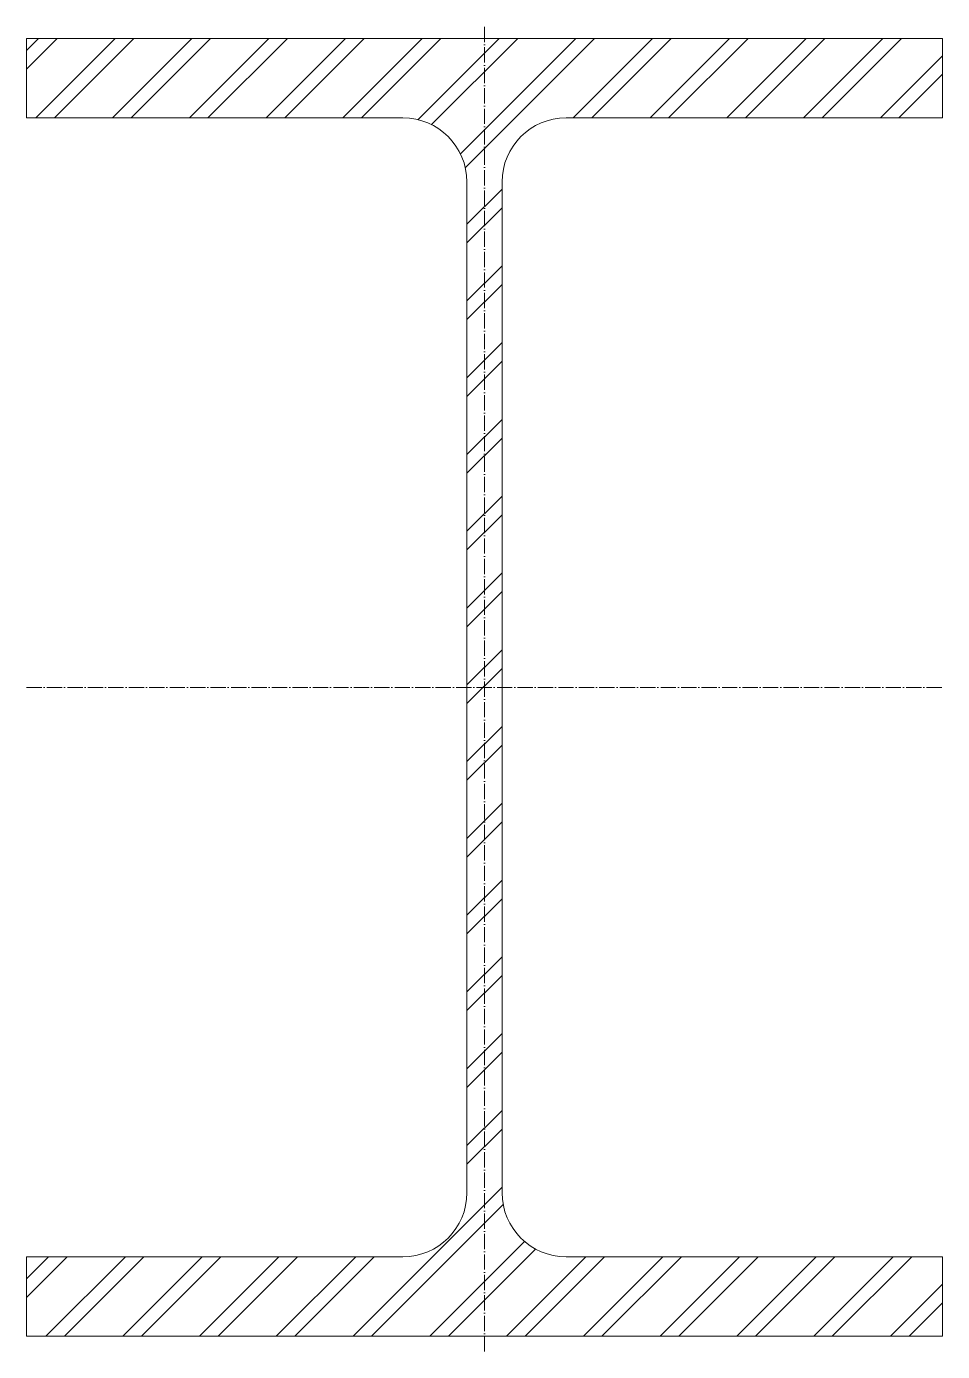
# Model space of a CAD drawing. Header units: metres. Extents: x -150 to 150, y -218 to 216.
import ezdxf

# ---------------------------------------------------------------- set-up
doc = ezdxf.new("R2010")
doc.units = ezdxf.units.M
doc.linetypes.add('MV_hartlijn_staal', pattern=[6.6, 5, -0.8, 0, -0.8])
doc.layers.add('A-DETL-GENF', color=92, linetype='Continuous', lineweight=18)

# ---------------------------------------------------------------- blocks, each defined once
blk = doc.blocks.new('28 Staalprofielen DIN_DIE_DILl 2d - DIL42_5-4447711-00_0 Basismaterialen')
at = {"layer": 'A-DETL-GENF', "lineweight": 13}
h = blk.add_hatch(dxfattribs=at)
h.set_pattern_fill('FP_462', color=256, style=0, pattern_type=2)
h.set_pattern_definition([(225, (1629.278, 2660.679), (12.57236, -12.57236), []), (225, (1629.278, 2641.629), (12.57236, -12.57236), [])])
h.paths.add_polyline_path([(150, 212.5), (-150, 212.5), (-150, 186.5), (-26.75, 186.5), (-21.31, 185.78), (-16.25, 183.69), (-11.9, 180.35), (-8.56, 176), (-6.47, 170.94), (-5.75, 165.5), (-5.75, -165.5), (-6.47, -170.94), (-8.56, -176), (-11.9, -180.35), (-16.25, -183.69), (-21.31, -185.78), (-26.75, -186.5), (-150, -186.5), (-150, -212.5), (150, -212.5), (150, -186.5), (26.75, -186.5), (21.31, -185.78), (16.25, -183.69), (11.9, -180.35), (8.56, -176), (6.47, -170.94), (5.75, -165.5), (5.75, 165.5), (6.47, 170.94), (8.56, 176), (11.9, 180.35), (16.25, 183.69), (21.31, 185.78), (26.75, 186.5), (150, 186.5)])
at = {"layer": 'A-DETL-GENF', "linetype": 'MV_hartlijn_staal', "lineweight": 13}
for p, q in [((0, -217.5), (0, 216.42)), ((-150, 0), (150, 0))]:
    blk.add_line(p, q, dxfattribs=at)
at = {"layer": 'A-DETL-GENF'}
for p, q in [((150, 212.5), (-150, 212.5)), ((-150, 212.5), (-150, 186.5)), ((150, 212.5), (-150, 212.5)), ((-150, 212.5), (-150, 186.5)), ((150, 186.5), (150, 212.5)), ((150, 212.5), (150, 186.5)), ((-150, 186.5), (-26.75, 186.5)), ((-150, 186.5), (-26.75, 186.5)), ((26.75, 186.5), (150, 186.5)), ((150, 186.5), (26.75, 186.5)), ((-5.75, 165.5), (-5.75, -165.5)), ((-5.75, -165.5), (-5.75, 165.5)), ((5.75, -165.5), (5.75, 165.5)), ((5.75, -165.5), (5.75, 165.5)), ((-26.75, -186.5), (-150, -186.5)), ((-150, -186.5), (-150, -212.5)), ((-150, -212.5), (-150, -186.5)), ((-150, -186.5), (-26.75, -186.5)), ((150, -186.5), (26.75, -186.5)), ((150, -186.5), (26.75, -186.5)), ((150, -212.5), (150, -186.5)), ((150, -212.5), (150, -186.5)), ((-150, -212.5), (150, -212.5)), ((150, -212.5), (-150, -212.5))]:
    blk.add_line(p, q, dxfattribs=at)
for centre, start, end in [((-26.75, 165.5), 360, 90), ((-26.75, 165.5), 360, 90), ((26.75, 165.5), 90, 180), ((26.75, 165.5), 90, 180), ((-26.75, -165.5), 270, 360), ((-26.75, -165.5), 270, 0), ((26.75, -165.5), 180, 270), ((26.75, -165.5), 180, 270)]:
    blk.add_arc(centre, 21, start, end, dxfattribs=at)

msp = doc.modelspace()

# ---------------------------------------------------------------- block references
msp.add_blockref('28 Staalprofielen DIN_DIE_DILl 2d - DIL42_5-4447711-00_0 Basismaterialen', (0, 0))

doc.saveas('drawing.dxf')
